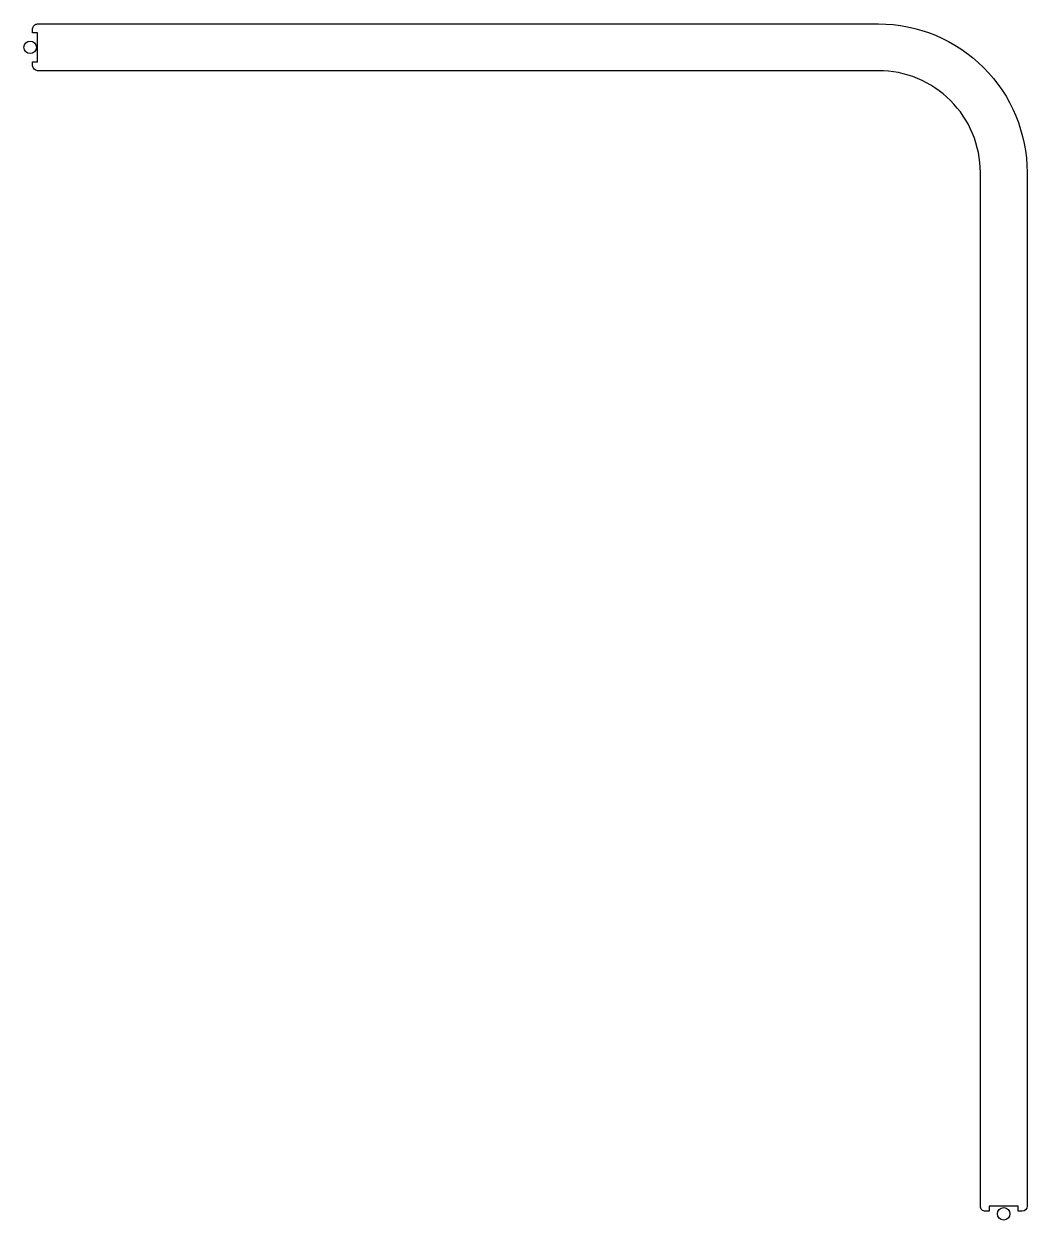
# Model space of a CAD drawing. Extents: x -0.005 to 0.798, y -0.938 to 0.019.
import ezdxf

# ---------------------------------------------------------------- set-up
doc = ezdxf.new("R2010")
doc.units = 0

msp = doc.modelspace()

# ---------------------------------------------------------------- linework, layer by layer
msp.add_lwpolyline([(0.6788, 0.0187, -0.414214), (0.7977, -0.1002), (0.7977, -0.927, -0.414212), (0.7937, -0.931), (0.7906, -0.931), (0.7906, -0.927), (0.7674, -0.927), (0.7674, -0.931), (0.7643, -0.931, -0.414214), (0.7603, -0.927), (0.7603, -0.1002, 0.414214), (0.6788, -0.0187), (0.006, -0.0187, -0.414212), (0.002, -0.0147), (0.002, -0.0116), (0.006, -0.0116), (0.006, 0.0116), (0.002, 0.0116), (0.002, 0.0147, -0.414214), (0.006, 0.0187), (0.6788, 0.0187)], format="xyb")
at = {"color": 251, "true_color": 0x636466}
for centre in [(0, 0), (0.779, -0.933)]:
    msp.add_circle(centre, 0.005, dxfattribs=at)

doc.saveas('drawing.dxf')
